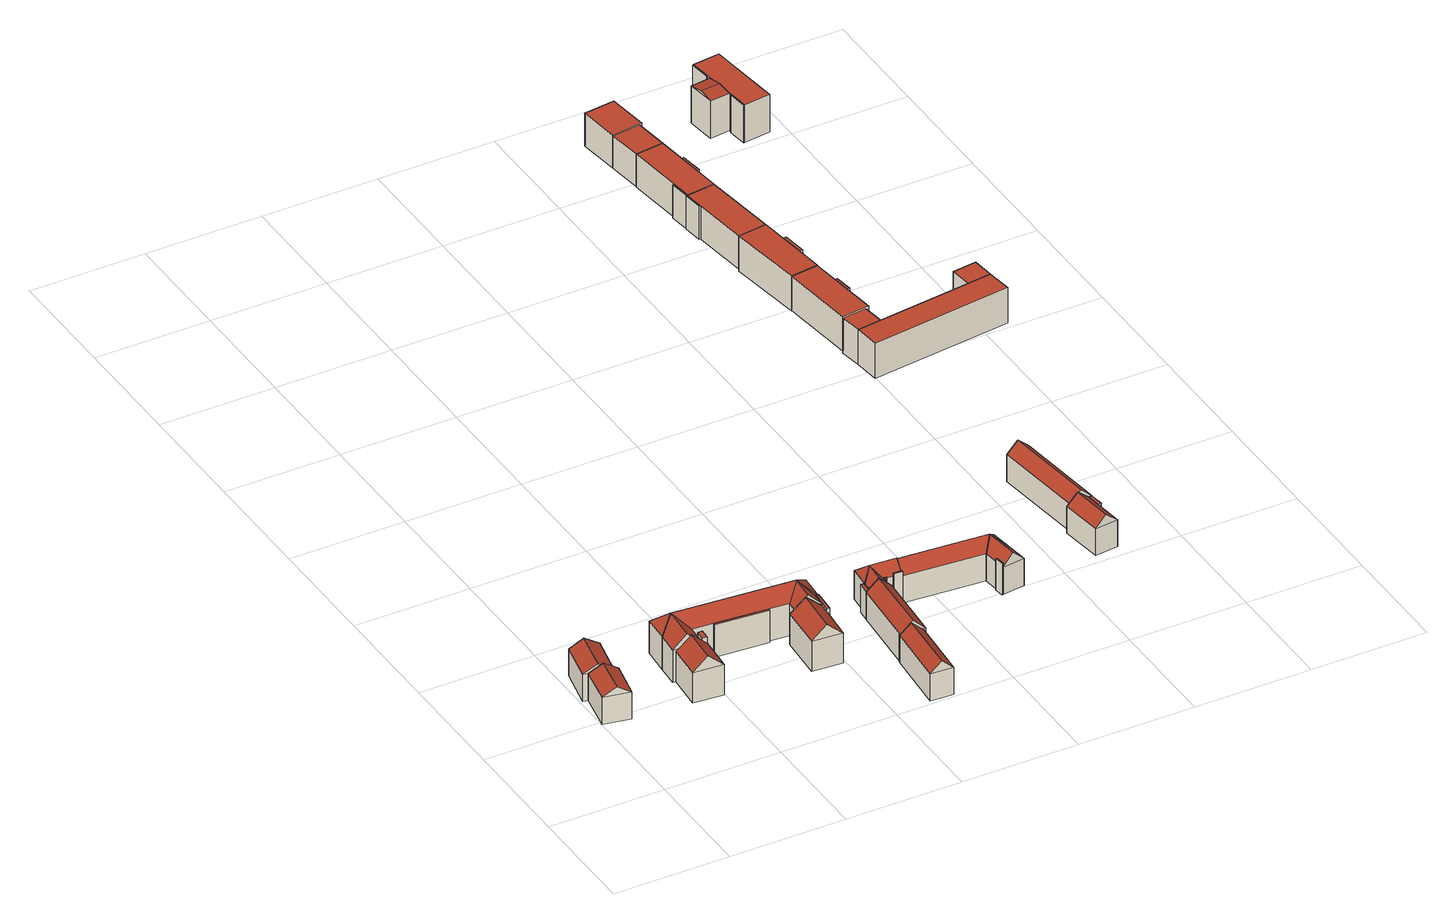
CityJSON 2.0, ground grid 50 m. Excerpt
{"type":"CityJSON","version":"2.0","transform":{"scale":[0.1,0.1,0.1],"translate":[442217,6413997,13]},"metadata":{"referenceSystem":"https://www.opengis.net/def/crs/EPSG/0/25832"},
"CityObjects":{
"building1":{"type":"Building","attributes":{"function":"31001_1010","yearOfConstruction":1968,"roofType":"3100","measuredHeight":16.04,"storeysAboveGround":4},"geometry":[{"type":"Solid","lod":"2","boundaries":[[[[0,1,2,3]],[[4,5,1,0]],[[6,7,5,4]],[[3,2,7,6]],[[0,8,4]],[[6,9,3]],[[3,9,8,0]],[[4,8,9,6]],[[1,5,7,2]]]],"semantics":{"surfaces":[{"type":"WallSurface"},{"type":"RoofSurface","Flaechenneigung":"59.2295332645579","Flaechenrichtung":"281.114965940754","Flaechengroesse":"114.024919459987"},{"type":"RoofSurface","Flaechenneigung":"59.2301318692033","Flaechenrichtung":"101.418802529847","Flaechengroesse":"113.919576615408"},{"type":"GroundSurface"}],"values":[[0,0,0,0,0,0,1,2,3]]}}]},
"building2":{"type":"Building","attributes":{"function":"31001_1010","yearOfConstruction":1957,"roofType":"3100","measuredHeight":15.96,"storeysAboveGround":4},"geometry":[{"type":"Solid","lod":"2","boundaries":[[[[10,11,12,13]],[[14,15,11,10]],[[16,17,15,14]],[[13,12,17,16]],[[10,18,14]],[[16,19,13]],[[13,19,18,10]],[[14,18,19,16]],[[11,15,17,12]]]],"semantics":{"surfaces":[{"type":"WallSurface"},{"type":"RoofSurface","Flaechenneigung":"59.52109217708","Flaechenrichtung":"281.61968966066","Flaechengroesse":"124.219262974373"},{"type":"RoofSurface","Flaechenneigung":"59.5210757243308","Flaechenrichtung":"101.632349586667","Flaechengroesse":"124.242861007513"},{"type":"GroundSurface"}],"values":[[0,0,0,0,0,0,1,2,3]]}}]},
"building3":{"type":"Building","attributes":{"function":"31001_1010"},"children":["building3-1","building3-2","building3-3","building3-4","building3-5","building3-6","building3-7","building3-8"]},
"building3-1":{"type":"BuildingPart","attributes":{"roofType":"3200","measuredHeight":20.39,"storeysAboveGround":4},"parents":["building3"],"geometry":[{"type":"Solid","lod":"2","boundaries":[[[[20,21,22,23]],[[24,25,21,20]],[[26,27,25,24]],[[23,22,27,26]],[[20,28,24]],[[26,29,23]],[[23,29,28,20]],[[24,28,29,26]],[[21,25,27,22]]]],"semantics":{"surfaces":[{"type":"WallSurface"},{"type":"RoofSurface","Flaechenneigung":"49.3747455088309","Flaechenrichtung":"94.5717534672723","Flaechengroesse":"49.603779015596"},{"type":"RoofSurface","Flaechenneigung":"47.4013256507891","Flaechenrichtung":"274.695876701309","Flaechengroesse":"47.8200086147951"},{"type":"RoofSurface","Flaechenneigung":"45.3137111109788","Flaechenrichtung":"4.6955196096907","Flaechengroesse":"468.633502553056"},{"type":"RoofSurface","Flaechenneigung":"45.3136948236415","Flaechenrichtung":"184.683339090672","Flaechengroesse":"468.733057935423"},{"type":"GroundSurface"}],"values":[[0,0,0,0,1,2,3,4,5]]}}]},
"building3-2":{"type":"BuildingPart","attributes":{"roofType":"1000","measuredHeight":15.32,"storeysAboveGround":4},"parents":["building3"],"geometry":[{"type":"Solid","lod":"2","boundaries":[[[[30,25,31,32]],[[33,34,25,30]],[[35,36,34,33]],[[32,31,36,35]],[[33,30,32,35]],[[25,34,36,31]]]],"semantics":{"surfaces":[{"type":"WallSurface"},{"type":"RoofSurface","Flaechenneigung":"90","Flaechenrichtung":"0","Flaechengroesse":"10.0998948445814"},{"type":"GroundSurface"}],"values":[[0,0,0,0,1,2]]}}]},
"building3-3":{"type":"BuildingPart","attributes":{"roofType":"3100","measuredHeight":19.77,"storeysAboveGround":4},"parents":["building3"],"geometry":[{"type":"Solid","lod":"2","boundaries":[[[[37,38,39,40]],[[41,42,38,37]],[[43,44,42,41]],[[40,39,44,43]],[[37,45,41]],[[43,46,40]],[[40,46,45,37]],[[41,45,46,43]],[[38,42,44,39]]]],"semantics":{"surfaces":[{"type":"WallSurface"},{"type":"RoofSurface","Flaechenneigung":"48.3203065243716","Flaechenrichtung":"274.543577757739","Flaechengroesse":"172.856948868999"},{"type":"RoofSurface","Flaechenneigung":"48.3202832961937","Flaechenrichtung":"94.5729465167725","Flaechengroesse":"172.718081540135"},{"type":"GroundSurface"}],"values":[[0,0,0,0,0,0,1,2,3]]}}]},
"building3-4":{"type":"BuildingPart","attributes":{"roofType":"5000","measuredHeight":20.39,"storeysAboveGround":4},"parents":["building3"],"geometry":[{"type":"Solid","lod":"2","boundaries":[[[[47,48,49,50]],[[51,31,48,47]],[[52,42,31,51]],[[50,49,42,52]],[[47,28,51]],[[52,53,50]],[[50,53,28,47]],[[51,28,53,52]],[[48,31,42,49]]]],"semantics":{"surfaces":[{"type":"WallSurface"},{"type":"RoofSurface","Flaechenneigung":"-45.2890552639515","Flaechenrichtung":"4.67845061303371","Flaechengroesse":"44.5849402878816"},{"type":"RoofSurface","Flaechenneigung":"44.4417273949105","Flaechenrichtung":"274.556846331747","Flaechengroesse":"63.3835125777713"},{"type":"RoofSurface","Flaechenneigung":"44.4419025184553","Flaechenrichtung":"94.5718009169638","Flaechengroesse":"63.2698139393639"},{"type":"GroundSurface"}],"values":[[0,0,0,0,1,0,2,3,4]]}}]},
"building3-5":{"type":"BuildingPart","attributes":{"roofType":"5000","measuredHeight":20.39,"storeysAboveGround":4},"parents":["building3"],"geometry":[{"type":"Solid","lod":"2","boundaries":[[[[26,27,54,55]],[[56,57,27,26]],[[58,59,57,56]],[[55,54,59,58]],[[26,29,56]],[[58,60,55]],[[55,60,29,26]],[[56,29,60,58]],[[27,57,59,54]]]],"semantics":{"surfaces":[{"type":"WallSurface"},{"type":"RoofSurface","Flaechenneigung":"-45.3388474441924","Flaechenrichtung":"4.67845058318942","Flaechengroesse":"49.5312298538052"},{"type":"RoofSurface","Flaechenneigung":"47.4499507212839","Flaechenrichtung":"274.656382725809","Flaechengroesse":"103.190991761068"},{"type":"RoofSurface","Flaechenneigung":"47.4499378760014","Flaechenrichtung":"94.6071449927279","Flaechengroesse":"103.210876011926"},{"type":"GroundSurface"}],"values":[[0,0,0,0,1,0,2,3,4]]}}]},
"building3-6":{"type":"BuildingPart","attributes":{"roofType":"1000","measuredHeight":16.7,"storeysAboveGround":4},"parents":["building3"],"geometry":[{"type":"Solid","lod":"2","boundaries":[[[[61,62,63,64]],[[65,66,62,61]],[[67,59,66,65]],[[64,63,59,67]],[[65,61,64,67]],[[62,66,59,63]]]],"semantics":{"surfaces":[{"type":"WallSurface"},{"type":"RoofSurface","Flaechenneigung":"90","Flaechenrichtung":"0","Flaechengroesse":"8.61505424432666"},{"type":"GroundSurface"}],"values":[[0,0,0,0,1,2]]}}]},
"building3-7":{"type":"BuildingPart","attributes":{"roofType":"3100","measuredHeight":19.81,"storeysAboveGround":4},"parents":["building3"],"geometry":[{"type":"Solid","lod":"2","boundaries":[[[[68,69,66,70]],[[71,72,69,68]],[[73,74,72,71]],[[70,66,74,73]],[[68,75,71]],[[73,76,70]],[[70,76,75,68]],[[71,75,76,73]],[[69,72,74,66]]]],"semantics":{"surfaces":[{"type":"WallSurface"},{"type":"RoofSurface","Flaechenneigung":"47.4353419130758","Flaechenrichtung":"94.5944907288857","Flaechengroesse":"136.539607333582"},{"type":"RoofSurface","Flaechenneigung":"47.4353232781128","Flaechenrichtung":"274.658528984834","Flaechengroesse":"136.852497624155"},{"type":"GroundSurface"}],"values":[[0,0,0,0,0,0,1,2,3]]}}]},
"building3-8":{"type":"BuildingPart","attributes":{"roofType":"1000","measuredHeight":14.74,"storeysAboveGround":4},"parents":["building3"],"geometry":[{"type":"Solid","lod":"2","boundaries":[[[[77,78,79,80]],[[81,82,78,77]],[[83,84,82,81]],[[80,79,84,83]],[[81,77,80,83]],[[78,82,84,79]]]],"semantics":{"surfaces":[{"type":"WallSurface"},{"type":"RoofSurface","Flaechenneigung":"90","Flaechenrichtung":"0","Flaechengroesse":"23.2016205512726"},{"type":"GroundSurface"}],"values":[[0,0,0,0,1,2]]}}]},
"building4":{"type":"Building","attributes":{"function":"31001_1010"},"children":["building4-1","building4-2","building4-3","building4-4","building4-5","building4-6","building4-7","building4-8"]},
"building4-1":{"type":"BuildingPart","attributes":{"roofType":"1000","measuredHeight":14.68,"storeysAboveGround":4},"parents":["building4"],"geometry":[{"type":"Solid","lod":"2","boundaries":[[[[85,86,87,88]],[[89,90,86,85]],[[91,92,90,89]],[[88,87,92,91]],[[89,85,88,91]],[[86,90,92,87]]]],"semantics":{"surfaces":[{"type":"WallSurface"},{"type":"RoofSurface","Flaechenneigung":"90","Flaechenrichtung":"0","Flaechengroesse":"2.83402617604745"},{"type":"GroundSurface"}],"values":[[0,0,0,0,1,2]]}}]},
"building4-2":{"type":"BuildingPart","attributes":{"roofType":"5000","measuredHeight":17.49,"storeysAboveGround":4},"parents":["building4"],"geometry":[{"type":"Solid","lod":"2","boundaries":[[[[93,94,92,95]],[[96,97,94,93]],[[98,99,97,96]],[[95,92,99,98]],[[93,100,96]],[[98,101,95]],[[95,101,100,93]],[[96,100,101,98]],[[94,97,99,92]]]],"semantics":{"surfaces":[{"type":"WallSurface"},{"type":"RoofSurface","Flaechenneigung":"41.497774576707","Flaechenrichtung":"274.423738467106","Flaechengroesse":"28.196614105739"},{"type":"RoofSurface","Flaechenneigung":"47.3650357273666","Flaechenrichtung":"184.413877673533","Flaechengroesse":"87.1150698566244"},{"type":"RoofSurface","Flaechenneigung":"47.3651589582321","Flaechenrichtung":"4.42975297272861","Flaechengroesse":"87.1173496615206"},{"type":"GroundSurface"}],"values":[[0,0,0,0,1,0,2,3,4]]}}]},
"building4-3":{"type":"BuildingPart","attributes":{"roofType":"1000","measuredHeight":13.64,"storeysAboveGround":4},"parents":["building4"],"geometry":[{"type":"Solid","lod":"2","boundaries":[[[[102,103,104,105]],[[106,107,103,102]],[[105,104,107,106]],[[102,105,106]],[[103,107,104]]]],"semantics":{"surfaces":[{"type":"WallSurface"},{"type":"RoofSurface","Flaechenneigung":"90","Flaechenrichtung":"0","Flaechengroesse":"1.20445918539519"},{"type":"GroundSurface"}],"values":[[0,0,0,1,2]]}}]},
"building4-4":{"type":"BuildingPart","attributes":{"roofType":"5000","measuredHeight":17.37,"storeysAboveGround":4},"parents":["building4"],"geometry":[{"type":"Solid","lod":"2","boundaries":[[[[93,94,108,109]],[[110,107,94,93]],[[111,112,107,110]],[[109,108,112,111]],[[93,113,110]],[[111,114,109]],[[109,114,113,93]],[[110,113,114,111]],[[94,107,112,108]]]],"semantics":{"surfaces":[{"type":"WallSurface"},{"type":"RoofSurface","Flaechenneigung":"-47.3720505227887","Flaechenrichtung":"4.40795858536596","Flaechengroesse":"24.7130937384282"},{"type":"RoofSurface","Flaechenneigung":"42.2517920995724","Flaechenrichtung":"274.429472244489","Flaechengroesse":"39.0007511829887"},{"type":"RoofSurface","Flaechenneigung":"42.2524163234646","Flaechenrichtung":"94.4350326476645","Flaechengroesse":"39.0136943778754"},{"type":"GroundSurface"}],"values":[[0,0,0,0,1,0,2,3,4]]}}]},
"building4-5":{"type":"BuildingPart","attributes":{"roofType":"1000","measuredHeight":12.67,"storeysAboveGround":4},"parents":["building4"],"geometry":[{"type":"Solid","lod":"2","boundaries":[[[[115,116,108,117]],[[118,119,116,115]],[[120,121,119,118]],[[117,108,121,120]],[[118,115,117,120]],[[116,119,121,108]]]],"semantics":{"surfaces":[{"type":"WallSurface"},{"type":"RoofSurface","Flaechenneigung":"90","Flaechenrichtung":"0","Flaechengroesse":"7.53690647458849"},{"type":"GroundSurface"}],"values":[[0,0,0,0,1,2]]}}]},
"building4-6":{"type":"BuildingPart","attributes":{"roofType":"3100","measuredHeight":17.51,"storeysAboveGround":4},"parents":["building4"],"geometry":[{"type":"Solid","lod":"2","boundaries":[[[[122,123,124,125]],[[126,127,123,122]],[[115,116,127,126]],[[125,124,116,115]],[[122,128,126]],[[115,129,125]],[[125,129,128,122]],[[126,128,129,115]],[[123,127,116,124]]]],"semantics":{"surfaces":[{"type":"WallSurface"},{"type":"RoofSurface","Flaechenneigung":"47.0674723695445","Flaechenrichtung":"94.424687711566","Flaechengroesse":"217.199568775769"},{"type":"RoofSurface","Flaechenneigung":"47.067456287011","Flaechenrichtung":"274.424360888041","Flaechengroesse":"217.220698609303"},{"type":"GroundSurface"}],"values":[[0,0,0,0,0,0,1,2,3]]}}]},
"building4-7":{"type":"BuildingPart","attributes":{"roofType":"1000","measuredHeight":12.67,"storeysAboveGround":4},"parents":["building4"],"geometry":[{"type":"Solid","lod":"2","boundaries":[[[[130,131,127,126]],[[132,133,131,130]],[[134,135,133,132]],[[126,127,135,134]],[[132,130,126,134]],[[131,133,135,127]]]],"semantics":{"surfaces":[{"type":"WallSurface"},{"type":"RoofSurface","Flaechenneigung":"90","Flaechenrichtung":"0","Flaechengroesse":"0.158689459623134"},{"type":"GroundSurface"}],"values":[[0,0,0,0,1,2]]}}]},
"building4-8":{"type":"BuildingPart","attributes":{"roofType":"3100","measuredHeight":16.87,"storeysAboveGround":4},"parents":["building4"],"geometry":[{"type":"Solid","lod":"2","boundaries":[[[[136,137,138,139]],[[140,141,137,136]],[[142,131,141,140]],[[139,138,131,142]],[[136,143,140]],[[142,144,139]],[[139,144,143,136]],[[140,143,144,142]],[[137,141,131,138]]]],"semantics":{"surfaces":[{"type":"WallSurface"},{"type":"RoofSurface","Flaechenneigung":"47.4482245791456","Flaechenrichtung":"94.4273023784703","Flaechengroesse":"183.450205325548"},{"type":"RoofSurface","Flaechenneigung":"47.44833105014","Flaechenrichtung":"274.42652113097","Flaechengroesse":"183.439910337799"},{"type":"GroundSurface"}],"values":[[0,0,0,0,0,0,1,2,3]]}}]},
"building5":{"type":"Building","attributes":{"function":"31001_1010"},"children":["building5-1","building5-2","building5-3"]},
"building5-1":{"type":"BuildingPart","attributes":{"roofType":"1000","measuredHeight":14.45,"storeysAboveGround":4},"parents":["building5"],"geometry":[{"type":"Solid","lod":"2","boundaries":[[[[145,146,147,148]],[[149,150,146,145]],[[151,152,150,149]],[[148,147,152,151]],[[149,145,148,151]],[[146,150,152,147]]]],"semantics":{"surfaces":[{"type":"WallSurface"},{"type":"RoofSurface","Flaechenneigung":"90","Flaechenrichtung":"0","Flaechengroesse":"1.88041264415385"},{"type":"GroundSurface"}],"values":[[0,0,0,0,1,2]]}}]},
"building5-2":{"type":"BuildingPart","attributes":{"roofType":"5000","measuredHeight":17.13,"storeysAboveGround":4},"parents":["building5"],"geometry":[{"type":"Solid","lod":"2","boundaries":[[[[153,154,152,155]],[[156,157,154,153]],[[158,159,157,156]],[[155,152,159,158]],[[153,160,156]],[[158,161,155]],[[155,161,160,153]],[[156,160,161,158]],[[154,157,159,152]]]],"semantics":{"surfaces":[{"type":"WallSurface"},{"type":"RoofSurface","Flaechenneigung":"-47.1338884140586","Flaechenrichtung":"4.42385582614346","Flaechengroesse":"35.075182610077"},{"type":"RoofSurface","Flaechenneigung":"45.7254605949833","Flaechenrichtung":"263.137707833515","Flaechengroesse":"88.6036908131293"},{"type":"RoofSurface","Flaechenneigung":"45.7254487897368","Flaechenrichtung":"83.1370083154545","Flaechengroesse":"81.9119787827254"},{"type":"GroundSurface"}],"values":[[0,0,0,0,1,0,2,3,4]]}}]},
"building5-3":{"type":"BuildingPart","attributes":{"roofType":"5000","measuredHeight":17.17,"storeysAboveGround":4},"parents":["building5"],"geometry":[{"type":"Solid","lod":"2","boundaries":[[[[162,163,164,165]],[[156,157,163,162]],[[166,167,157,156]],[[165,164,167,166]],[[162,160,156]],[[166,168,165]],[[165,168,160,162]],[[156,160,168,166]],[[163,157,167,164]]]],"semantics":{"surfaces":[{"type":"WallSurface"},{"type":"RoofSurface","Flaechenneigung":"45.4961768754363","Flaechenrichtung":"83.1363893773642","Flaechengroesse":"36.3338090037383"},{"type":"RoofSurface","Flaechenneigung":"47.1344594143757","Flaechenrichtung":"4.42398726240252","Flaechengroesse":"285.649279257423"},{"type":"RoofSurface","Flaechenneigung":"47.1344534827414","Flaechenrichtung":"184.423895150636","Flaechengroesse":"292.979717006064"},{"type":"GroundSurface"}],"values":[[0,0,0,0,1,0,2,3,4]]}}]},
"building6":{"type":"Building","attributes":{"function":"31001_1010"},"children":["building6-1","building6-2","building6-3"]},
"building6-1":{"type":"BuildingPart","attributes":{"roofType":"3100","measuredHeight":16.85,"storeysAboveGround":4},"parents":["building6"],"geometry":[{"type":"Solid","lod":"2","boundaries":[[[[169,170,171,172]],[[173,174,170,169]],[[175,176,174,173]],[[172,171,176,175]],[[169,177,173]],[[175,178,172]],[[172,178,177,169]],[[173,177,178,175]],[[170,174,176,171]]]],"semantics":{"surfaces":[{"type":"WallSurface"},{"type":"RoofSurface","Flaechenneigung":"47.6023711536374","Flaechenrichtung":"83.113115562582","Flaechengroesse":"126.800803424443"},{"type":"RoofSurface","Flaechenneigung":"47.6024872036595","Flaechenrichtung":"263.115124769406","Flaechengroesse":"126.802271944246"},{"type":"GroundSurface"}],"values":[[0,0,0,0,0,0,1,2,3]]}}]},
"building6-2":{"type":"BuildingPart","attributes":{"roofType":"1000","measuredHeight":12.17,"storeysAboveGround":4},"parents":["building6"],"geometry":[{"type":"Solid","lod":"2","boundaries":[[[[179,180,171,172]],[[181,182,180,179]],[[183,184,182,181]],[[172,171,184,183]],[[181,179,172,183]],[[180,182,184,171]]]],"semantics":{"surfaces":[{"type":"WallSurface"},{"type":"RoofSurface","Flaechenneigung":"90","Flaechenrichtung":"0","Flaechengroesse":"8.24245203975372"},{"type":"GroundSurface"}],"values":[[0,0,0,0,1,2]]}}]},
"building6-3":{"type":"BuildingPart","attributes":{"roofType":"3100","measuredHeight":16.91,"storeysAboveGround":4},"parents":["building6"],"geometry":[{"type":"Solid","lod":"2","boundaries":[[[[185,186,187,188]],[[189,190,186,185]],[[191,180,190,189]],[[188,187,180,191]],[[185,192,189]],[[191,193,188]],[[188,193,192,185]],[[189,192,193,191]],[[186,190,180,187]]]],"semantics":{"surfaces":[{"type":"WallSurface"},{"type":"RoofSurface","Flaechenneigung":"48.6393074622024","Flaechenrichtung":"263.117822276964","Flaechengroesse":"271.966113184386"},{"type":"RoofSurface","Flaechenneigung":"48.6392983621696","Flaechenrichtung":"83.1084906891608","Flaechengroesse":"271.966516982952"},{"type":"GroundSurface"}],"values":[[0,0,0,0,0,0,1,2,3]]}}]},
"building7":{"type":"Building","attributes":{"function":"31001_1010"},"children":["building7-1","building7-2"]},
"building7-1":{"type":"BuildingPart","attributes":{"roofType":"1000","measuredHeight":15.64,"storeysAboveGround":5},"parents":["building7"],"geometry":[{"type":"Solid","lod":"2","boundaries":[[[[194,195,196,197]],[[198,199,195,194]],[[200,201,199,198]],[[197,196,201,200]],[[198,194,197,200]],[[195,199,201,196]]]],"semantics":{"surfaces":[{"type":"WallSurface"},{"type":"RoofSurface","Flaechenneigung":"90","Flaechenrichtung":"0","Flaechengroesse":"391.820571982042"},{"type":"GroundSurface"}],"values":[[0,0,0,0,1,2]]}}]},
"building7-2":{"type":"BuildingPart","attributes":{"roofType":"1000","measuredHeight":15.64,"storeysAboveGround":5},"parents":["building7"],"geometry":[{"type":"Solid","lod":"2","boundaries":[[[[202,203,204,205]],[[206,207,203,202]],[[208,209,207,206]],[[205,204,209,208]],[[206,202,205,208]],[[203,207,209,204]]]],"semantics":{"surfaces":[{"type":"WallSurface"},{"type":"RoofSurface","Flaechenneigung":"90","Flaechenrichtung":"0","Flaechengroesse":"9.08352957340458"},{"type":"GroundSurface"}],"values":[[0,0,0,0,1,2]]}}]},
"building8":{"type":"Building","attributes":{"function":"31001_1010"},"children":["building8-1","building8-2"]},
"building8-1":{"type":"BuildingPart","attributes":{"roofType":"1000","measuredHeight":16.24,"storeysAboveGround":5},"parents":["building8"],"geometry":[{"type":"Solid","lod":"2","boundaries":[[[[210,211,212,213]],[[214,215,211,210]],[[216,217,215,214]],[[213,212,217,216]],[[214,210,213,216]],[[211,215,217,212]]]],"semantics":{"surfaces":[{"type":"WallSurface"},{"type":"RoofSurface","Flaechenneigung":"90","Flaechenrichtung":"0","Flaechengroesse":"403.187044506529"},{"type":"GroundSurface"}],"values":[[0,0,0,0,1,2]]}}]},
"building8-2":{"type":"BuildingPart","attributes":{"roofType":"1000","measuredHeight":16.24,"storeysAboveGround":5},"parents":["building8"],"geometry":[{"type":"Solid","lod":"2","boundaries":[[[[218,219,220,221]],[[222,223,219,218]],[[224,225,223,222]],[[221,220,225,224]],[[222,218,221,224]],[[219,223,225,220]]]],"semantics":{"surfaces":[{"type":"WallSurface"},{"type":"RoofSurface","Flaechenneigung":"90","Flaechenrichtung":"0","Flaechengroesse":"15.1720520794805"},{"type":"GroundSurface"}],"values":[[0,0,0,0,1,2]]}}]},
"building9":{"type":"Building","attributes":{"function":"31001_1010"},"children":["building9-1","building9-2"]},
"building9-1":{"type":"BuildingPart","attributes":{"roofType":"1000","measuredHeight":15.2,"storeysAboveGround":5},"parents":["building9"],"geometry":[{"type":"Solid","lod":"2","boundaries":[[[[226,227,228,229]],[[230,231,227,226]],[[232,233,231,230]],[[229,228,233,232]],[[230,226,229,232]],[[227,231,233,228]]]],"semantics":{"surfaces":[{"type":"WallSurface"},{"type":"RoofSurface","Flaechenneigung":"90","Flaechenrichtung":"0","Flaechengroesse":"409.887509322892"},{"type":"GroundSurface"}],"values":[[0,0,0,0,1,2]]}}]},
"building9-2":{"type":"BuildingPart","attributes":{"roofType":"1000","measuredHeight":15.2,"storeysAboveGround":5},"parents":["building9"],"geometry":[{"type":"Solid","lod":"2","boundaries":[[[[234,235,236,237]],[[238,239,235,234]],[[232,233,239,238]],[[237,236,233,232]],[[238,234,237,232]],[[235,239,233,236]]]],"semantics":{"surfaces":[{"type":"WallSurface"},{"type":"RoofSurface","Flaechenneigung":"90","Flaechenrichtung":"0","Flaechengroesse":"5.63244366687233"},{"type":"GroundSurface"}],"values":[[0,0,0,0,1,2]]}}]},
"building10":{"type":"Building","attributes":{"function":"31001_1010"},"children":["building10-1","building10-2","building10-3"]},
"building10-1":{"type":"BuildingPart","attributes":{"roofType":"1000","measuredHeight":14.85,"storeysAboveGround":5},"parents":["building10"],"geometry":[{"type":"Solid","lod":"2","boundaries":[[[[240,241,242,243]],[[244,245,241,240]],[[246,247,245,244]],[[243,242,247,246]],[[244,240,243,246]],[[241,245,247,242]]]],"semantics":{"surfaces":[{"type":"WallSurface"},{"type":"RoofSurface","Flaechenneigung":"90","Flaechenrichtung":"0","Flaechengroesse":"12.9325295012595"},{"type":"GroundSurface"}],"values":[[0,0,0,0,1,2]]}}]},
"building10-2":{"type":"BuildingPart","attributes":{"roofType":"1000","measuredHeight":15.16,"storeysAboveGround":5},"parents":["building10"],"geometry":[{"type":"Solid","lod":"2","boundaries":[[[[248,249,250,251]],[[252,253,249,248]],[[254,255,253,252]],[[251,250,255,254]],[[252,248,251,254]],[[249,253,255,250]]]],"semantics":{"surfaces":[{"type":"WallSurface"},{"type":"RoofSurface","Flaechenneigung":"90","Flaechenrichtung":"0","Flaechengroesse":"403.701492569236"},{"type":"GroundSurface"}],"values":[[0,0,0,0,1,2]]}}]},
"building10-3":{"type":"BuildingPart","attributes":{"roofType":"1000","measuredHeight":15.16,"storeysAboveGround":5},"parents":["building10"],"geometry":[{"type":"Solid","lod":"2","boundaries":[[[[256,257,249,248]],[[258,259,257,256]],[[260,261,259,258]],[[248,249,261,260]],[[258,256,248,260]],[[257,259,261,249]]]],"semantics":{"surfaces":[{"type":"WallSurface"},{"type":"RoofSurface","Flaechenneigung":"90","Flaechenrichtung":"0","Flaechengroesse":"5.70520192377008"},{"type":"GroundSurface"}],"values":[[0,0,0,0,1,2]]}}]},
"building11":{"type":"Building","attributes":{"function":"31001_1010"},"children":["building11-1","building11-2","building11-3"]},
"building11-1":{"type":"BuildingPart","attributes":{"roofType":"1000","measuredHeight":16.03,"storeysAboveGround":5},"parents":["building11"],"geometry":[{"type":"Solid","lod":"2","boundaries":[[[[262,263,264,265]],[[266,267,263,262]],[[268,269,267,266]],[[265,264,269,268]],[[266,262,265,268]],[[263,267,269,264]]]],"semantics":{"surfaces":[{"type":"WallSurface"},{"type":"RoofSurface","Flaechenneigung":"90","Flaechenrichtung":"0","Flaechengroesse":"98.577746133609"},{"type":"GroundSurface"}],"values":[[0,0,0,0,1,2]]}}]},
"building11-2":{"type":"BuildingPart","attributes":{"roofType":"1000","measuredHeight":16.1,"storeysAboveGround":5},"parents":["building11"],"geometry":[{"type":"Solid","lod":"2","boundaries":[[[[270,271,263,262]],[[272,273,271,270]],[[274,275,273,272]],[[262,263,275,274]],[[272,270,262,274]],[[271,273,275,263]]]],"semantics":{"surfaces":[{"type":"WallSurface"},{"type":"RoofSurface","Flaechenneigung":"90","Flaechenrichtung":"0","Flaechengroesse":"682.131214007874"},{"type":"GroundSurface"}],"values":[[0,0,0,0,1,2]]}}]},
"building11-3":{"type":"BuildingPart","attributes":{"roofType":"1000","measuredHeight":16.03,"storeysAboveGround":5},"parents":["building11"],"geometry":[{"type":"Solid","lod":"2","boundaries":[[[[276,277,275,274]],[[278,279,277,276]],[[280,281,279,278]],[[274,275,281,280]],[[278,276,274,280]],[[277,279,281,275]]]],"semantics":{"surfaces":[{"type":"WallSurface"},{"type":"RoofSurface","Flaechenneigung":"90","Flaechenrichtung":"0","Flaechengroesse":"100.147712393013"},{"type":"GroundSurface"}],"values":[[0,0,0,0,1,2]]}}]},
"building12":{"type":"Building","attributes":{"function":"31001_1010"},"children":["building12-1","building12-2"]},
"building12-1":{"type":"BuildingPart","attributes":{"roofType":"1000","measuredHeight":15.08,"storeysAboveGround":5},"parents":["building12"],"geometry":[{"type":"Solid","lod":"2","boundaries":[[[[282,283,284,285]],[[286,287,283,282]],[[288,289,287,286]],[[285,284,289,288]],[[286,282,285,288]],[[283,287,289,284]]]],"semantics":{"surfaces":[{"type":"WallSurface"},{"type":"RoofSurface","Flaechenneigung":"90","Flaechenrichtung":"0","Flaechengroesse":"241.626776206934"},{"type":"GroundSurface"}],"values":[[0,0,0,0,1,2]]}}]},
"building12-2":{"type":"BuildingPart","attributes":{"roofType":"1000","measuredHeight":14.94,"storeysAboveGround":5},"parents":["building12"],"geometry":[{"type":"Solid","lod":"2","boundaries":[[[[254,290,291,292]],[[252,293,290,254]],[[294,289,293,252]],[[292,291,289,294]],[[252,254,292,294]],[[290,293,289,291]]]],"semantics":{"surfaces":[{"type":"WallSurface"},{"type":"RoofSurface","Flaechenneigung":"90","Flaechenrichtung":"0","Flaechengroesse":"182.665327300629"},{"type":"GroundSurface"}],"values":[[0,0,0,0,1,2]]}}]},
"building13":{"type":"Building","attributes":{"function":"31001_1010"},"children":["building13-1","building13-2","building13-3","building13-4"]},
"building13-1":{"type":"BuildingPart","attributes":{"roofType":"3100","measuredHeight":18.29,"storeysAboveGround":5},"parents":["building13"],"geometry":[{"type":"Solid","lod":"2","boundaries":[[[[295,296,297,298]],[[299,300,296,295]],[[301,302,300,299]],[[298,297,302,301]],[[295,303,299]],[[301,304,298]],[[298,304,303,295]],[[299,303,304,301]],[[296,300,302,297]]]],"semantics":{"surfaces":[{"type":"WallSurface"},{"type":"RoofSurface","Flaechenneigung":"79.8474302722035","Flaechenrichtung":"173.120990812816","Flaechengroesse":"54.7336725254597"},{"type":"RoofSurface","Flaechenneigung":"79.8475261207825","Flaechenrichtung":"353.119185638351","Flaechengroesse":"54.4667729200634"},{"type":"GroundSurface"}],"values":[[0,0,0,0,0,0,1,2,3]]}}]},
"building13-2":{"type":"BuildingPart","attributes":{"roofType":"1000","measuredHeight":17.26,"storeysAboveGround":5},"parents":["building13"],"geometry":[{"type":"Solid","lod":"2","boundaries":[[[[305,306,307,308]],[[309,310,306,305]],[[311,312,310,309]],[[308,307,312,311]],[[309,305,308,311]],[[306,310,312,307]]]],"semantics":{"surfaces":[{"type":"WallSurface"},{"type":"RoofSurface","Flaechenneigung":"90","Flaechenrichtung":"0","Flaechengroesse":"388.709851186732"},{"type":"GroundSurface"}],"values":[[0,0,0,0,1,2]]}}]},
"building13-3":{"type":"BuildingPart","attributes":{"roofType":"1000","measuredHeight":17.26,"storeysAboveGround":5},"parents":["building13"],"geometry":[{"type":"Solid","lod":"2","boundaries":[[[[313,314,312,311]],[[315,316,314,313]],[[317,318,316,315]],[[311,312,318,317]],[[315,313,311,317]],[[314,316,318,312]]]],"semantics":{"surfaces":[{"type":"WallSurface"},{"type":"RoofSurface","Flaechenneigung":"90","Flaechenrichtung":"0","Flaechengroesse":"3.47046127125873"},{"type":"GroundSurface"}],"values":[[0,0,0,0,1,2]]}}]},
"building13-4":{"type":"BuildingPart","attributes":{"roofType":"1000","measuredHeight":16.94,"storeysAboveGround":5},"parents":["building13"],"geometry":[{"type":"Solid","lod":"2","boundaries":[[[[319,320,321,322]],[[323,324,320,319]],[[322,321,324,323]],[[319,322,323]],[[320,324,321]]]],"semantics":{"surfaces":[{"type":"WallSurface"},{"type":"RoofSurface","Flaechenneigung":"90","Flaechenrichtung":"0","Flaechengroesse":"1.09086000166494"},{"type":"GroundSurface"}],"values":[[0,0,0,1,2]]}}]}
},
"vertices":[
[34,647,135],[34,647,10],[2,484,10],[2,484,135],[150,623,135],[150,623,10],[117,461,135],[117,461,10],[92,635,170],[60,472,170],
[48,824,134],[48,824,10],[12,651,10],[12,651,134],[167,800,134],[167,800,10],[131,627,134],[131,627,10],[107,812,170],[72,639,170],
[1026,748,161],[1026,748,13],[382,801,13],[382,801,161],[1017,634,161],[1017,634,13],[373,686,161],[373,686,13],[956,696,217],[439,738,217],
[1017,634,167],[1007,635,13],[1007,635,167],[1010,537,167],[1010,537,13],[999,538,167],[999,538,13],
[871,594,152],[871,594,13],[855,399,13],[855,399,152],[1003,583,152],[1003,583,13],[987,389,152],[987,389,13],[937,589,211],[921,394,211],
[896,644,161],[896,644,13],[892,592,13],[892,592,161],[1007,635,161],[1003,583,161],[947,588,217],
[365,592,13],[365,592,161],[495,676,161],[495,676,13],[488,582,161],[488,582,13],[426,587,217],
[511,624,180],[511,624,13],[491,625,13],[491,625,180],[508,580,180],[508,580,13],[488,582,180],
[495,427,152],[495,427,13],[508,580,152],[365,437,152],[365,437,13],[378,591,152],[378,591,13],[430,432,211],[443,586,211],
[582,669,161],[582,669,13],[581,659,13],[581,659,161],[812,650,161],[812,650,13],[811,641,161],[811,641,13],
[1334,620,161],[1334,620,14],[1370,617,14],[1370,617,161],[1335,628,161],[1335,628,14],[1370,625,161],[1370,625,14],
[1217,637,145],[1217,637,14],[1370,625,145],[1225,732,145],[1225,732,14],[1378,720,145],[1378,720,14],[1260,681,189],[1374,673,189],
[1294,610,151],[1294,610,14],[1307,630,14],[1307,630,151],[1295,631,151],[1295,631,14],
[1214,593,14],[1214,593,145],[1295,631,145],[1292,587,145],[1292,587,14],[1260,680,188],[1253,590,188],
[1200,594,141],[1200,594,14],[1214,593,141],[1204,646,141],[1204,646,14],[1218,645,141],[1218,645,14],
[1280,281,141],[1280,281,14],[1303,586,14],[1303,586,141],[1176,289,141],[1176,289,14],[1228,285,189],[1251,590,189],
[1173,289,141],[1173,289,14],[1173,294,141],[1173,294,14],[1176,293,141],[1176,293,14],
[1249,7,138],[1249,7,14],[1270,282,14],[1270,282,138],[1151,14,138],[1151,14,14],[1173,289,138],[1200,10,183],[1221,285,183],
[1716,520,162],[1716,520,17],[1721,482,17],[1721,482,162],[1721,520,162],[1721,520,17],[1726,483,162],[1726,483,17],
[1713,590,141],[1713,590,17],[1726,483,141],[1813,583,141],[1813,583,17],[1823,495,141],[1823,495,17],[1756,639,189],[1774,489,189],
[1800,688,141],[1800,688,17],[1378,720,17],[1378,720,141],[1370,617,141],[1370,617,17],[1374,669,189],
[2254,547,139],[2254,547,17],[2232,728,17],[2232,728,139],[2152,534,139],[2152,534,17],[2130,716,139],[2130,716,17],[2203,541,185],[2181,722,185],
[2246,730,139],[2246,730,17],[2253,672,139],[2253,672,17],[2239,670,139],[2239,670,17],
[2097,1118,141],[2097,1118,17],[2145,718,17],[2145,718,141],[2198,1130,141],[2198,1130,17],[2246,730,141],[2147,1124,186],[2196,724,186],
[2082,2156,189],[2082,2156,33],[2043,2482,33],[2043,2482,189],[1963,2142,189],[1963,2142,33],[1924,2467,189],[1924,2467,33],
[2067,2372,189],[2067,2372,33],[2056,2371,33],[2056,2371,189],[2077,2293,189],[2077,2293,33],[2065,2292,189],[2065,2292,33],
[2003,2807,191],[2003,2807,29],[1878,2792,29],[1878,2792,191],[2043,2482,191],[2043,2482,29],[1924,2467,191],[1924,2467,29],
[2031,2699,191],[2031,2699,29],[2016,2697,29],[2016,2697,191],[2043,2594,191],[2043,2594,29],[2029,2593,191],[2029,2593,29],
[2003,2807,190],[2003,2807,38],[1961,3132,38],[1961,3132,190],[1878,2792,190],[1878,2792,38],[1838,3117,190],[1838,3117,38],
[1842,3032,190],[1842,3032,38],[1849,3032,38],[1849,3032,190],[1832,3116,190],[1832,3116,38],
[1936,3340,188],[1936,3340,40],[1948,3245,40],[1948,3245,188],[1949,3342,188],[1949,3342,40],[1961,3246,188],[1961,3246,40],
[1839,3117,192],[1839,3117,40],[1961,3132,40],[1961,3132,192],[1800,3443,192],[1800,3443,40],[1922,3457,192],[1922,3457,40],
[1832,3116,192],[1832,3116,40],[1822,3201,192],[1822,3201,40],[1828,3202,192],[1828,3202,40],
[2586,2121,185],[2586,2121,24],[2575,2216,24],[2575,2216,185],[2484,2109,185],[2484,2109,24],[2472,2203,185],[2472,2203,24],
[2600,2011,185],[2600,2011,24],[1988,1937,185],[1988,1937,24],[1975,2047,185],[1975,2047,24],
[1963,2142,185],[1963,2142,24],[2067,2154,185],[2067,2154,24],[2079,2060,185],[2079,2060,24],
[1895,3784,194],[1895,3784,43],[1761,3768,43],[1761,3768,194],[1916,3607,194],[1916,3607,43],[1782,3590,194],[1782,3590,43],
[1922,3457,43],[1904,3605,43],[1904,3605,192],[1800,3443,43],[1782,3590,192],
[2203,3589,207],[2203,3589,36],[2289,3599,36],[2289,3599,207],[2188,3712,207],[2188,3712,36],[2273,3723,207],[2273,3723,36],[2195,3650,218],[2281,3661,218],
[2379,3843,208],[2379,3843,36],[2260,3828,36],[2260,3828,208],[2417,3517,208],[2417,3517,36],[2301,3503,208],[2301,3503,36],
[2297,3503,208],[2297,3503,36],[2287,3585,208],[2287,3585,36],[2291,3586,208],[2291,3586,36],
[2269,3738,205],[2269,3738,36],[2271,3739,36],[2271,3739,205],[2258,3828,205],[2258,3828,36]
]}
